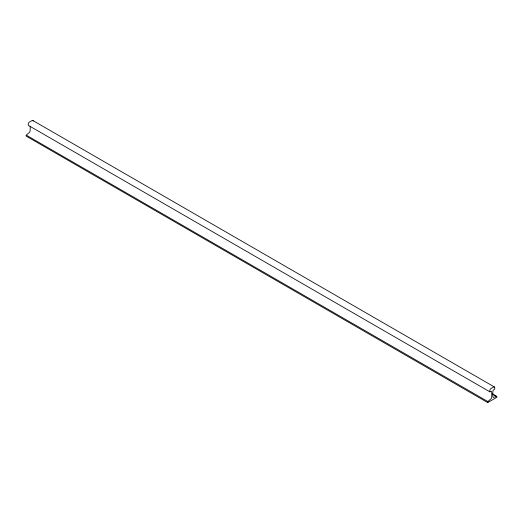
<?xml version="1.0" encoding="UTF-8"?>
<svg xmlns="http://www.w3.org/2000/svg" width="523" height="523" viewBox="0 0 523 523"><rect width="100%" height="100%" fill="white"/><g stroke="black" fill="none" stroke-linecap="round" stroke-linejoin="round"><path stroke-width="0.78" d="M487.769 401.671L490.953 398.899A1.464 0.843 -60 0 0 491.646 397.5A31.838 18.383 -60 0 0 491.646 391.819A1.164 0.673 -60 0 0 491.247 391.452L489.861 391.825L28.288 125.337L28.216 124.128A1.778 1.026 -60 0 1 29.451 122.042L31.981 120.584A1.778 1.026 -60 0 1 33.197 121.075M26.15 135.307L26.15 136.085L487.724 402.573L496.85 397.303L496.85 396.526M32.831 120.499L494.398 386.987M492.509 394.022L496.752 396.473L493.62 397.356A1.464 0.843 -60 0 1 492.928 396.761A31.838 18.383 -60 0 1 492.928 391.08A1.164 0.673 -60 0 1 493.326 390.25L494.712 389.02L494.784 387.733A1.778 1.026 -60 0 0 493.549 387.066L491.019 388.53A1.778 1.026 -60 0 0 489.79 390.616L489.861 391.825M492.444 394.041L496.687 396.493M487.887 401.572L26.248 135.143L29.38 132.411A1.464 0.843 -60 0 0 30.073 131.012A31.838 18.383 -60 0 0 30.151 126.233M487.724 401.795L487.724 402.573"/></g></svg>
